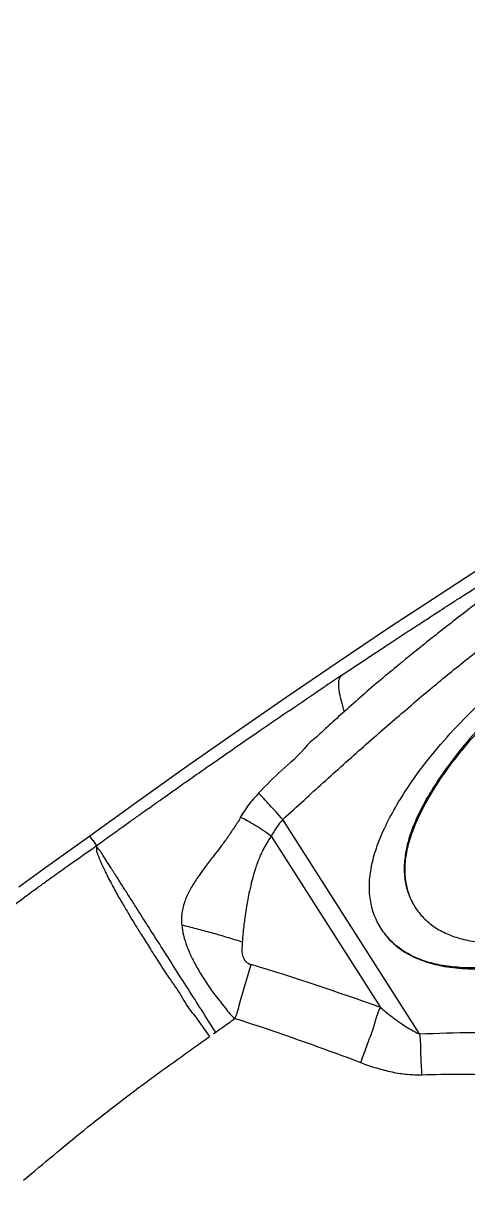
# Model space of a CAD drawing. Header units: millimetres. Extents: x 1145859089 to 1147511753, y -1047484727 to -1047247487.
# Drawn here: x 1147319116.8 to 1147319157.8, y -1047437856.6 to -1047437748 of the extents above; entities that cross this region are included whole.
import ezdxf
from ezdxf.xclip import XClip

# ---------------------------------------------------------------- set-up
doc = ezdxf.new("R2010")
doc.units = ezdxf.units.MM
doc.header["$LTSCALE"] = 100
doc.header["$MEASUREMENT"] = 0
doc.header["$XCLIPFRAME"] = 2
doc.layers.get('0').update_dxf_attribs({"linetype": 'CONTINUOUS'})
doc.layers.add('XREF', color=135, linetype='CONTINUOUS')
doc.layers.add('단지배치도$0$W240910', color=135, linetype='CONTINUOUS')

# ---------------------------------------------------------------- blocks, each defined once
blk = doc.blocks.new('단지배치도$0$zw$9902')
at = {"layer": '단지배치도$0$W240910', "linetype": 'ByBlock', "ltscale": 20}
for p, q in [((58888.03, -66428.36), (58883.24, -66431.48)), ((58883.24, -66431.48), (58878.48, -66434.62)), ((58878.48, -66434.62), (58873.74, -66437.8)), ((58873.74, -66437.8), (58869.02, -66441.02)), ((58869.02, -66441.02), (58864.32, -66444.27)), ((58872, -66440.4), (58872.51, -66440.06)), ((58864.32, -66444.27), (58859.65, -66447.55)), ((58859.65, -66447.55), (58855.01, -66450.87)), ((58855.01, -66450.87), (58850.91, -66453.83)), ((58881.35, -66472.1), (58868.73, -66452.27)), ((58850.91, -66453.83), (58849.1, -66455.11)), ((58851.22, -66454.26), (58850.91, -66453.83)), ((58867.66, -66453.82), (58877.73, -66469.65)), ((58849.1, -66455.11), (58846.73, -66456.82)), ((58851.26, -66454.22), (58851.22, -66454.26)), ((58851.54, -66454.69), (58851.26, -66454.22)), ((58851.53, -66454.7), (58851.54, -66454.7)), ((58851.53, -66454.7), (58851.53, -66454.7)), ((58851.53, -66454.71), (58851.53, -66454.7)), ((58851.54, -66454.7), (58851.53, -66454.71)), ((58851.53, -66454.71), (58851.53, -66454.71)), ((58851.53, -66454.71), (58851.53, -66454.71)), ((58851.53, -66454.71), (58851.53, -66454.71)), ((58851.53, -66454.71), (58851.53, -66454.71)), ((58851.54, -66454.7), (58851.54, -66454.69)), ((58851.54, -66454.7), (58851.54, -66454.7)), ((58851.55, -66454.71), (58851.54, -66454.7)), ((58846.73, -66456.82), (58844.37, -66458.55)), ((58853.36, -66459.05), (58853.37, -66459.07)), ((58860.51, -66470.29), (58861.96, -66472.35))]:
    blk.add_line(p, q, dxfattribs=at)
at = {"layer": '단지배치도$0$W240910'}
for radius in [11431.38, 11931.38]:
    blk.add_arc((57394.29, -57699.4), radius, 251.62775, 321.418131, dxfattribs=at)
at = {"layer": '단지배치도$0$W240910', "linetype": 'ByBlock', "ltscale": 20}
for centre, radius, start, end in [((59275.37, -67039.28), 722.05, 123.76268, 123.91234), ((58792.5, -66705.76), 251.02, 70.1515, 73.0183)]:
    blk.add_arc(centre, radius, start, end, dxfattribs=at)
for points, knots in [([(58877.8, -66462.36), (58877.54, -66461.96), (58877.11, -66461.11), (58876.75, -66459.71), (58876.67, -66458.19), (58876.87, -66456.58), (58877.35, -66454.86), (58878.1, -66453.03), (58879.12, -66451.1), (58880.55, -66448.83), (58882.42, -66446.31), (58884.79, -66443.61), (58887.46, -66440.98), (58890.44, -66438.42), (58893.73, -66435.94), (58897.27, -66433.56), (58900.91, -66431.37), (58904.56, -66429.44), (58908.14, -66427.82), (58911.66, -66426.51), (58915.11, -66425.51), (58918.19, -66424.89), (58920.84, -66424.55), (58923.02, -66424.45), (58924.99, -66424.54), (58926.75, -66424.84), (58928.3, -66425.35), (58929.64, -66426.06), (58930.76, -66426.98), (58931.35, -66427.73), (58931.6, -66428.13)], [0, 0, 0, 0, 1.413182, 2.834148, 4.322514, 5.930416, 7.699453, 9.660999, 11.838121, 14.247704, 17.689668, 21.269748, 25.009586, 28.928178, 33.042044, 37.365468, 41.694091, 45.811845, 49.732988, 53.474028, 57.053964, 60.494463, 62.90047, 65.074832, 67.034455, 68.802419, 70.41008, 71.898956, 73.321006, 74.735573, 74.735573, 74.735573, 74.735573]), ([(58874.08, -66439.01), (58874.44, -66438.77), (58875.19, -66438.27), (58876.33, -66437.51), (58877.55, -66436.7), (58878.88, -66435.82), (58880.23, -66434.93), (58881.52, -66434.1), (58882.5, -66433.46), (58883.32, -66432.92), (58884.07, -66432.44), (58884.84, -66431.94), (58885.56, -66431.48), (58886.22, -66431.05), (58886.96, -66430.58), (58887.87, -66430), (58888.91, -66429.34), (58889.95, -66428.67), (58890.9, -66428.07), (58891.71, -66427.57), (58892.38, -66427.14), (58892.78, -66426.89), (58892.96, -66426.78)], [0, 0, 0, 0, 1.30232, 2.682145, 4.139488, 5.681888, 7.46195, 8.994361, 10.279153, 10.984886, 11.919185, 12.948395, 13.761332, 14.460806, 15.311977, 16.395281, 17.715739, 18.996063, 20.113646, 21.068948, 21.862387, 22.494313, 22.494313, 22.494313, 22.494313]), ([(58893.3, -66427.31), (58892.38, -66427.97), (58890.52, -66429.34), (58887.77, -66431.41), (58884.86, -66433.65), (58882.08, -66435.81), (58880.23, -66437.35), (58879.42, -66437.99)], [0, 0, 0, 0, 3.394054, 6.942998, 10.306959, 14.421481, 17.507816, 17.507816, 17.507816, 17.507816]), ([(58931.6, -66428.13), (58931.85, -66428.53), (58932.28, -66429.38), (58932.64, -66430.78), (58932.72, -66432.3), (58932.52, -66433.91), (58932.04, -66435.63), (58931.3, -66437.46), (58930.28, -66439.39), (58928.85, -66441.66), (58926.97, -66444.18), (58924.6, -66446.89), (58921.93, -66449.51), (58918.95, -66452.07), (58915.66, -66454.56), (58912.13, -66456.93), (58908.48, -66459.12), (58904.83, -66461.05), (58901.25, -66462.67), (58897.74, -66463.98), (58894.29, -66464.97), (58891.21, -66465.6), (58888.55, -66465.94), (58886.37, -66466.04), (58884.4, -66465.94), (58882.65, -66465.65), (58881.1, -66465.14), (58879.76, -66464.43), (58878.64, -66463.51), (58878.05, -66462.76), (58877.8, -66462.36)], [0, 0, 0, 0, 1.412766, 2.833461, 4.321746, 5.929778, 7.699157, 9.661244, 11.839094, 14.249578, 17.69248, 21.273155, 25.013227, 28.931683, 33.045041, 37.367585, 41.694975, 45.811725, 49.732095, 53.472597, 57.052228, 60.492655, 62.898636, 65.072954, 67.032507, 68.800365, 70.407871, 71.89653, 73.318297, 74.732515, 74.732515, 74.732515, 74.732515]), ([(58881.69, -66440.78), (58882.76, -66439.87), (58884.95, -66438.07), (58888.31, -66435.41), (58891.7, -66432.77), (58894.05, -66431.14), (58895.18, -66430.28)], [0, 0, 0, 0, 4.199429, 8.524364, 12.844117, 17.106084, 17.106084, 17.106084, 17.106084]), ([(58898.01, -66434.74), (58896.95, -66435.42), (58894.9, -66436.79), (58892.02, -66438.98), (58889.4, -66441.24), (58887.04, -66443.57), (58884.96, -66445.98), (58883.3, -66448.23), (58882.03, -66450.25), (58881.13, -66451.98), (58880.47, -66453.61), (58880.06, -66455.16), (58879.89, -66456.61), (58879.97, -66457.97), (58880.3, -66459.24), (58880.69, -66460.01), (58880.92, -66460.37)], [0, 0, 0, 0, 3.787928, 7.400997, 10.852194, 14.156419, 17.330636, 20.393975, 22.540099, 24.48139, 26.233366, 27.817115, 29.261118, 30.602782, 31.88848, 33.170672, 33.170672, 33.170672, 33.170672]), ([(58880.78, -66460.13), (58880.65, -66459.87), (58880.35, -66459.22), (58880.05, -66458.09), (58879.97, -66456.73), (58880.13, -66455.28), (58880.55, -66453.73), (58881.21, -66452.1), (58882.11, -66450.37), (58883.37, -66448.35), (58885.03, -66446.1), (58887.12, -66443.69), (58889.48, -66441.36), (58892.1, -66439.1), (58894.98, -66436.92), (58897.03, -66435.54), (58898.09, -66434.86)], [0, 0, 0, 0, 0.857072, 2.143513, 3.48566, 4.929829, 6.513411, 8.264891, 10.205374, 12.350393, 15.415003, 18.590005, 21.894496, 25.345424, 28.957677, 32.744241, 32.744241, 32.744241, 32.744241]), ([(58879.42, -66437.99), (58878.88, -66438.45), (58877.74, -66439.38), (58876.06, -66440.81), (58874.98, -66441.83), (58874.4, -66442.3)], [0, 0, 0, 0, 2.160913, 4.387149, 6.620692, 6.620692, 6.620692, 6.620692]), ([(58874.08, -66439.01), (58873.98, -66439.11), (58873.87, -66439.38), (58873.84, -66439.89), (58873.9, -66440.38), (58874.02, -66441.05), (58874.24, -66441.63), (58874.29, -66442.16), (58874.4, -66442.3)], [0, 0, 0, 0, 0.44489, 0.811027, 1.525203, 1.915333, 2.866426, 3.408192, 3.408192, 3.408192, 3.408192]), ([(58851.54, -66454.69), (58851.74, -66454.55), (58852.17, -66454.24), (58852.86, -66453.74), (58853.68, -66453.15), (58854.55, -66452.53), (58855.38, -66451.93), (58856.07, -66451.45), (58856.56, -66451.09), (58856.97, -66450.8), (58857.43, -66450.48), (58858.11, -66450), (58859.06, -66449.32), (58860.32, -66448.44), (58861.41, -66447.67), (58862.25, -66447.09), (58862.75, -66446.74), (58863.24, -66446.4), (58864.41, -66445.58), (58867.32, -66443.57), (58870.08, -66441.7), (58872, -66440.4)], [0, 0, 0, 0, 0.723435, 1.583806, 2.5811, 3.744154, 4.804262, 5.64301, 6.260442, 6.629825, 7.161854, 7.924766, 9.133818, 10.669392, 12.530651, 13.135079, 13.739285, 14.343254, 14.946971, 18.016046, 24.958877, 24.958877, 24.958877, 24.958877]), ([(58868.73, -66452.27), (58869.38, -66451.68), (58870.62, -66450.54), (58872.48, -66448.85), (58874.31, -66447.2), (58876.2, -66445.52), (58878.07, -66443.88), (58879.9, -66442.29), (58881.11, -66441.27), (58881.69, -66440.78)], [0, 0, 0, 0, 2.6377, 5.033813, 7.542093, 10.046145, 12.601257, 15.025661, 17.319526, 17.319526, 17.319526, 17.319526]), ([(58874.4, -66442.3), (58874.16, -66442.5), (58873.7, -66442.94), (58873.24, -66443.37), (58873, -66443.58)], [0, 0, 0, 0, 0.958719, 1.898517, 1.898517, 1.898517, 1.898517]), ([(58873, -66443.58), (58872.6, -66443.92), (58871.89, -66444.67), (58871.03, -66445.29), (58870.72, -66445.71)], [0, 0, 0, 0, 1.565759, 3.119985, 3.119985, 3.119985, 3.119985]), ([(58878.02, -66462.7), (58878.05, -66462.74), (58878.16, -66462.89), (58878.43, -66463.24), (58878.86, -66463.7), (58879.43, -66464.17), (58880.09, -66464.62), (58880.83, -66465.01), (58881.64, -66465.34), (58882.33, -66465.55), (58883.09, -66465.75), (58883.92, -66465.91), (58884.99, -66466.04), (58886.09, -66466.1), (58887.42, -66466.1), (58888.87, -66466.02), (58890.44, -66465.83), (58891.65, -66465.63), (58892.95, -66465.37), (58894.35, -66465.05), (58896.13, -66464.56), (58897.93, -66463.99), (58899.73, -66463.34), (58901.55, -66462.62), (58903.37, -66461.83), (58905.33, -66460.9), (58907.39, -66459.84), (58909.55, -66458.64), (58911.66, -66457.37), (58913.56, -66456.14), (58915.41, -66454.86), (58917.22, -66453.54), (58919.13, -66452.04), (58920.96, -66450.49), (58922.7, -66448.9), (58924.34, -66447.27), (58925.81, -66445.69), (58926.75, -66444.58), (58927.19, -66444.03), (58927.23, -66443.99)], [0, 0, 0, 0, 0.137339, 0.572509, 1.303412, 2.041427, 2.794842, 3.689275, 4.54292, 5.42016, 5.843515, 6.889188, 7.962288, 9.066248, 10.203431, 11.93457, 13.42487, 14.953303, 15.59288, 17.408174, 19.257214, 21.140606, 23.058591, 25.011212, 26.998409, 29.020094, 31.506542, 33.958541, 36.428155, 38.915654, 40.723187, 43.188235, 45.620606, 48.022979, 50.383888, 52.690194, 54.934814, 56.87878, 57.042162, 57.042162, 57.042162, 57.042162]), ([(58870.72, -66445.71), (58870.13, -66446.47), (58868.55, -66447.7), (58867.17, -66449.12), (58866.49, -66449.86)], [0, 0, 0, 0, 2.902757, 5.926835, 5.926835, 5.926835, 5.926835]), ([(58866.49, -66449.86), (58866.17, -66450.21), (58865.53, -66450.89), (58865.05, -66451.69), (58864.8, -66452.08)], [0, 0, 0, 0, 1.412121, 2.793816, 2.793816, 2.793816, 2.793816]), ([(58868.73, -66452.27), (58868.49, -66452.08), (58868.13, -66451.58), (58867.52, -66450.97), (58866.99, -66450.38), (58866.64, -66450.02), (58866.49, -66449.86)], [0, 0, 0, 0, 0.916797, 1.801428, 2.606514, 3.291751, 3.291751, 3.291751, 3.291751]), ([(58864.8, -66452.08), (58864.66, -66452.43), (58864.21, -66453.04), (58863.6, -66453.99), (58862.96, -66454.85), (58862.28, -66455.73), (58861.65, -66456.55), (58861.11, -66457.28), (58860.72, -66457.85), (58860.41, -66458.33), (58860.14, -66458.81), (58859.9, -66459.28), (58859.69, -66459.79), (58859.51, -66460.34), (58859.4, -66460.91), (58859.36, -66461.49), (58859.38, -66461.87), (58859.4, -66462.06)], [0, 0, 0, 0, 1.130442, 2.241856, 3.395507, 4.356274, 5.580348, 6.490154, 7.096806, 7.650003, 8.193968, 8.736467, 9.238265, 9.854521, 10.446638, 11.002625, 11.581697, 11.581697, 11.581697, 11.581697]), ([(58867.66, -66453.82), (58867.41, -66453.64), (58866.92, -66453.3), (58866.18, -66452.83), (58865.48, -66452.42), (58865.02, -66452.18), (58864.8, -66452.08)], [0, 0, 0, 0, 0.905592, 1.794534, 2.622096, 3.349577, 3.349577, 3.349577, 3.349577]), ([(58868.73, -66452.27), (58868.54, -66452.52), (58868.1, -66452.98), (58867.82, -66453.55), (58867.66, -66453.82)], [0, 0, 0, 0, 0.94919, 1.889976, 1.889976, 1.889976, 1.889976]), ([(58867.66, -66453.82), (58867.56, -66453.95), (58867.33, -66454.3), (58867.05, -66454.78), (58866.78, -66455.31), (58866.56, -66455.8), (58866.36, -66456.32), (58866.17, -66456.89), (58865.96, -66457.58), (58865.78, -66458.28), (58865.62, -66458.99), (58865.49, -66459.63), (58865.36, -66460.38), (58865.25, -66461.11), (58865.16, -66461.78), (58865.09, -66462.41), (58865.02, -66463), (58864.99, -66463.43), (58864.98, -66463.62)], [0, 0, 0, 0, 0.510981, 1.224774, 1.674982, 2.290574, 2.844715, 3.337367, 4.115218, 4.978433, 5.528492, 6.281716, 6.954165, 7.803977, 8.485458, 8.999874, 9.703347, 10.272252, 10.272252, 10.272252, 10.272252]), ([(58841.48, -66462.05), (58842.71, -66461.1), (58844.26, -66459.93), (58845.92, -66458.7), (58846.49, -66458.29), (58846.93, -66457.97), (58847.78, -66457.35), (58849.32, -66456.25), (58850.69, -66455.29), (58851.54, -66454.7)], [0, 0, 0, 0, 4.659383, 5.833447, 6.209013, 6.764018, 7.459175, 9.356377, 12.468955, 12.468955, 12.468955, 12.468955]), ([(58851.54, -66454.72), (58851.55, -66454.85), (58851.48, -66455.14), (58851.67, -66455.59), (58851.85, -66456.04), (58852.06, -66456.52), (58852.27, -66456.98), (58852.52, -66457.49), (58852.78, -66457.98), (58853.07, -66458.52), (58853.26, -66458.87), (58853.36, -66459.06), (58853.37, -66459.07)], [0, 0, 0, 0, 0.395987, 0.860955, 1.405966, 1.878154, 2.432419, 2.903301, 3.597148, 4.10581, 4.742257, 4.76664, 4.76664, 4.76664, 4.76664]), ([(58853.52, -66457.78), (58853.34, -66457.48), (58852.98, -66456.95), (58852.53, -66456.21), (58852.13, -66455.63), (58851.89, -66455.13), (58851.55, -66454.88), (58851.55, -66454.71)], [0, 0, 0, 0, 1.040563, 1.923322, 2.607708, 3.12241, 3.641986, 3.641986, 3.641986, 3.641986]), ([(58880.92, -66460.37), (58881.15, -66460.73), (58881.69, -66461.41), (58882.69, -66462.25), (58883.89, -66462.9), (58885.28, -66463.37), (58886.86, -66463.65), (58888.62, -66463.75), (58890.56, -66463.67), (58892.93, -66463.38), (58895.66, -66462.83), (58898.71, -66461.96), (58901.82, -66460.82), (58904.98, -66459.4), (58908.19, -66457.71), (58910.31, -66456.43), (58911.38, -66455.75)], [0, 0, 0, 0, 1.28228, 2.56859, 3.911217, 5.35635, 6.941241, 8.694253, 10.636399, 12.783145, 15.828876, 18.992157, 22.29241, 25.746746, 29.370094, 33.175396, 33.175396, 33.175396, 33.175396]), ([(58862.53, -66471.94), (58862.08, -66471.27), (58861.25, -66469.91), (58859.96, -66467.91), (58858.72, -66465.95), (58857.52, -66464.07), (58856.38, -66462.28), (58855.43, -66460.78), (58854.66, -66459.58), (58854.08, -66458.66), (58853.69, -66458.07), (58853.52, -66457.78)], [0, 0, 0, 0, 2.408812, 4.806042, 7.115679, 9.359763, 11.508208, 13.498095, 14.676057, 15.768155, 16.787996, 16.787996, 16.787996, 16.787996]), ([(58853.36, -66459.05), (58853.52, -66459.34), (58853.78, -66459.8), (58854.18, -66460.48), (58854.58, -66461.16), (58855.09, -66462), (58855.71, -66463), (58856.44, -66464.17), (58857.3, -66465.5), (58858.26, -66467), (58859.41, -66468.56), (58860, -66469.82), (58860.51, -66470.29)], [0, 0, 0, 0, 0.971139, 1.590003, 2.378507, 3.352322, 4.525215, 5.906136, 7.495719, 9.282519, 11.239702, 13.323479, 13.323479, 13.323479, 13.323479]), ([(58864.98, -66463.62), (58864.51, -66463.46), (58863.57, -66463.17), (58862.16, -66462.76), (58860.77, -66462.4), (58859.85, -66462.14), (58859.39, -66462.06)], [0, 0, 0, 0, 1.477175, 2.953024, 4.401303, 5.796969, 5.796969, 5.796969, 5.796969]), ([(58859.4, -66462.06), (58859.43, -66462.37), (58859.55, -66463.03), (58859.86, -66464.01), (58860.31, -66465.05), (58860.88, -66466.13), (58861.57, -66467.25), (58862.36, -66468.4), (58863.3, -66469.51), (58863.89, -66470.36), (58864.3, -66470.66)], [0, 0, 0, 0, 0.941821, 1.990378, 3.090346, 4.331794, 5.659356, 7.019941, 8.518113, 10.0465, 10.0465, 10.0465, 10.0465]), ([(58864.98, -66463.62), (58864.98, -66463.8), (58864.93, -66464.21), (58864.96, -66464.83), (58865.24, -66465.43), (58865.62, -66465.64), (58865.81, -66465.68)], [0, 0, 0, 0, 0.538337, 1.257748, 1.839007, 2.442706, 2.442706, 2.442706, 2.442706]), ([(58864.3, -66470.66), (58864.56, -66470.15), (58864.77, -66468.99), (58865.34, -66467.35), (58865.63, -66466.23), (58865.81, -66465.68)], [0, 0, 0, 0, 1.732571, 3.479891, 5.206659, 5.206659, 5.206659, 5.206659]), ([(58877.73, -66469.65), (58877.43, -66470.17), (58877.18, -66471.37), (58876.5, -66473.04), (58876.1, -66474.18), (58875.9, -66474.74)], [0, 0, 0, 0, 1.794806, 3.611563, 5.410594, 5.410594, 5.410594, 5.410594]), ([(58877.73, -66469.65), (58877.89, -66469.76), (58878.22, -66470.07), (58878.76, -66470.48), (58879.27, -66470.87), (58879.76, -66471.21), (58880.28, -66471.56), (58880.84, -66471.85), (58881.2, -66472.06), (58881.35, -66472.1)], [0, 0, 0, 0, 0.578576, 1.353958, 2.038871, 2.500219, 3.145451, 3.927072, 4.383104, 4.383104, 4.383104, 4.383104]), ([(58862.53, -66471.94), (58862.74, -66471.78), (58863.34, -66471.36), (58863.93, -66470.94), (58864.3, -66470.66)], [0, 0, 0, 0, 0.808025, 2.184233, 2.184233, 2.184233, 2.184233]), ([(58864.3, -66470.66), (58866.22, -66471.27), (58870.1, -66472.61), (58873.96, -66473.99), (58875.9, -66474.74)], [0, 0, 0, 0, 6.055179, 12.29393, 12.29393, 12.29393, 12.29393]), ([(58844.79, -66485.62), (58846.65, -66484.07), (58850.34, -66480.94), (58856.07, -66476.52), (58860, -66473.74), (58861.96, -66472.35)], [0, 0, 0, 0, 7.264302, 14.503366, 21.703246, 21.703246, 21.703246, 21.703246]), ([(58881.35, -66472.1), (58883, -66472.02), (58886.3, -66471.92), (58891.26, -66471.99), (58894.56, -66472.17), (58896.2, -66472.29)], [0, 0, 0, 0, 4.960436, 9.919328, 14.864038, 14.864038, 14.864038, 14.864038]), ([(58881.35, -66472.1), (58881.43, -66472.73), (58881.41, -66474), (58881.51, -66475.25), (58881.55, -66475.88)], [0, 0, 0, 0, 1.900441, 3.788585, 3.788585, 3.788585, 3.788585]), ([(58875.9, -66474.74), (58876.38, -66474.95), (58877.35, -66475.25), (58878.79, -66475.63), (58880.18, -66475.86), (58881.1, -66475.88), (58881.55, -66475.88)], [0, 0, 0, 0, 1.562086, 3.050095, 4.462143, 5.801764, 5.801764, 5.801764, 5.801764]), ([(58881.55, -66475.88), (58882.72, -66475.82), (58885.07, -66475.81), (58888.64, -66475.85), (58892.26, -66476.03), (58894.69, -66476.21), (58895.91, -66476.33)], [0, 0, 0, 0, 3.505723, 7.068542, 10.69142, 14.377221, 14.377221, 14.377221, 14.377221])]:
    blk.add_open_spline(points, degree=3, knots=knots, dxfattribs=at)
blk.add_open_spline([(58862.53, -66471.94), (58862.34, -66472.08), (58862.15, -66472.22), (58861.96, -66472.35)], degree=3, dxfattribs=at)
blk = doc.blocks.new('단지배치도')
blk.add_blockref('단지배치도$0$zw$9902', (141034.19, 142437.16))

msp = doc.modelspace()

# ---------------------------------------------------------------- block references
at = {"layer": 'XREF'}
ref = msp.add_blockref('단지배치도', (1147119237.834579, -1047513806.462535), dxfattribs=at)
XClip(ref).set_block_clipping_path([(72982.4064819524, 34919.7593965298), (360382.4067475507, 255319.7593436697)])

doc.saveas('drawing.dxf')
